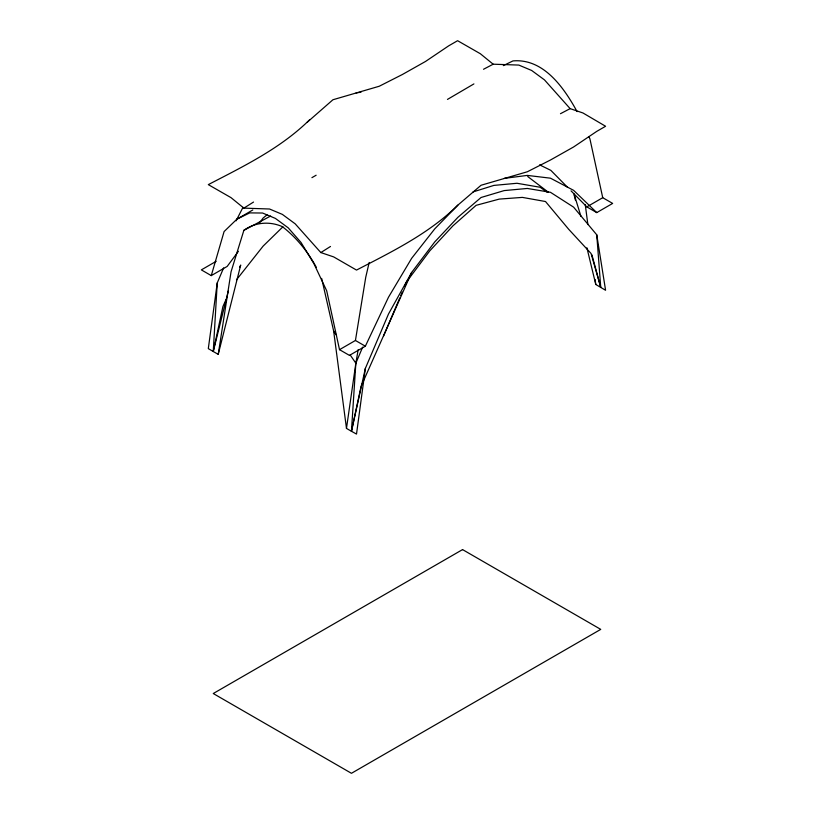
<?xml version="1.0" encoding="UTF-8"?>
<svg xmlns="http://www.w3.org/2000/svg" width="814" height="814" viewBox="0 0 814 814"><rect width="100%" height="100%" fill="white"/><g stroke="black" fill="none" stroke-linecap="round" stroke-linejoin="round"><path stroke-width="1.22" d="M228.337 290.954L213.258 351.495L217.246 282.916L223.647 267.867M586.904 247.782L595.777 284.483L605.585 290.272L596.754 234.819L573.605 207.143L550.468 192.308L527.33 188.451L504.192 190.588L481.054 197.497L457.906 217.307L434.768 241.89L411.63 272.466L388.492 314.021L365.354 368.416L356.512 434.076L351.445 431.278L355.85 363.186L358.17 349.644M217.246 282.916L208.303 348.636L218.223 354.365L240.71 265.049L239.611 267.297M365.354 368.416L351.445 431.278L346.479 428.408L355.85 363.186L362.647 347.151M218.223 354.365L231.044 271.825L243.874 230.321L270.635 216.036M216.188 261.314L201.343 269.882L211.264 275.61L224.084 231.573L236.915 219.149L249.745 212.892L262.566 213.024L275.397 218.406L288.217 227.839L301.048 242.511L313.868 263.573L326.699 290.812L339.519 349.664L355.433 340.476L365.74 277.259L369.18 262.464M213.258 351.495L222.924 306.522L225.977 299.674M351.445 431.278L361.101 386.294L411.63 272.466M383.526 336.111L399.776 297.904M400.763 295.584L402.238 292.114M404.7 286.325L406.674 281.685L429.812 250.834L452.95 225.824L476.088 205.342L499.226 199.104L522.374 197.395L545.512 201.526L568.65 229.233L591.076 253.52L600.742 287.342L596.754 234.819M236.091 220.828L242.959 207.397M339.519 349.664L349.44 355.392L365.354 346.204L388.492 297.222L411.63 258.343L434.768 228.846L457.906 205.097L481.054 185.256L527.33 171.764L550.468 160.012L573.605 146.968L596.754 131.369L605.585 126.262L582.956 112.973L570.126 108.628L544.474 79.884L531.644 70.462L518.823 65.079L493.172 64.204L483.516 69.271M238.41 251.302L227.167 266.432L211.264 275.61M259.391 223.067L263.136 218.02L267.023 214.825M236.477 279.823L263.136 246.103L282.916 226.801M307.244 122.232L332.946 99.746L379.232 86.253L402.37 74.512L425.508 61.467L448.646 45.869L457.6 40.7L480.341 53.734L493.172 64.204M309.808 119.587C280.861 148.199 243.966 166.117 208.303 184.625L231.044 197.66L243.874 208.13L269.526 209.005L282.356 214.387L295.177 223.819L320.828 252.564L333.659 256.898L356.512 270.075C392.144 251.587 428.988 233.669 457.906 205.097M243.874 208.13L253.53 202.055M320.828 252.564L330.484 246.479M473.911 83.913L447.466 99.41M311.925 177.656L316.137 175.224M236.915 219.149L252.818 209.961M586.833 206.878L602.736 197.7L612.657 203.419L596.754 212.607L586.833 206.878L571.041 190.852M560.47 113.706L570.126 108.628M243.874 230.321C255.179 222.191 269.699 221.062 282.356 226.638C296.479 237.566 307.824 251.679 316.341 267.318M503.337 65.619L512.952 60.918C543.66 58.232 564.071 87.881 577.085 111.61M473.046 191.921L493.874 185.409L517.012 183.272L540.16 187.271L547.201 192.236M356.094 92.867L360.958 92.247M504.192 178.378L527.33 175.407L550.468 178.185L573.605 190.344L596.754 212.607M539.621 164.855L550.864 170.38L567.531 187.301M355.433 340.476L365.354 346.204M527.726 176.536L548.473 192.328M321.662 278.419L333.659 331.064L336.518 335.205M350.122 354.894L355.85 363.186M588.837 136.579L589.916 138.848L602.736 197.7M574.023 193.885L580.972 216.443M591.9 254.792L600.742 287.342M574.185 195.187L575.366 200.071M585.256 204.609L587.881 224.572M595.115 279.487L595.777 284.483M333.659 331.064L346.479 428.408M462.556 549.592L213.258 693.528L351.445 773.3L600.742 629.375L462.556 549.592"/></g></svg>
